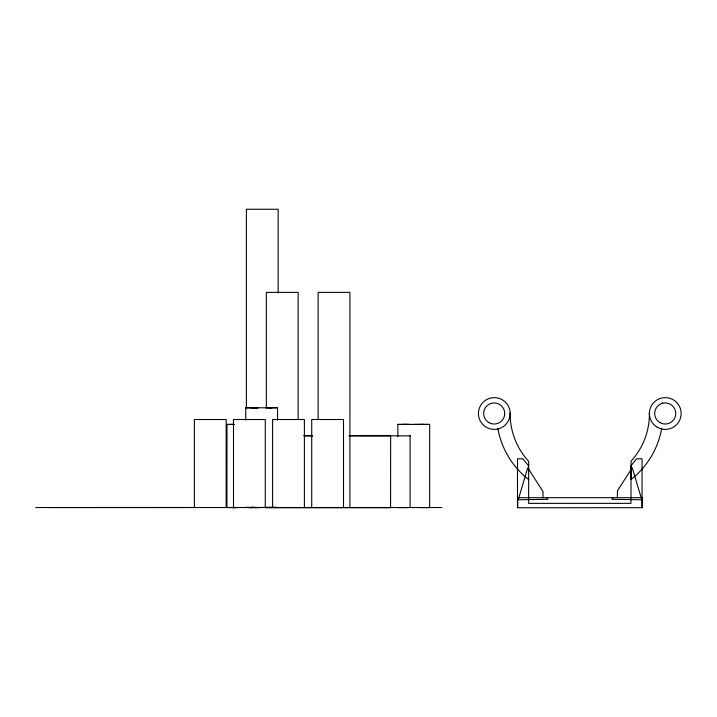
<?xml version="1.0" encoding="UTF-8"?>
<svg xmlns="http://www.w3.org/2000/svg" width="717" height="717" viewBox="0 0 717 717"><rect width="100%" height="100%" fill="white"/><g stroke="black" fill="none" stroke-linecap="round" stroke-linejoin="round"><path stroke-width="1.08" d="M510.181 413.028L510.181 414.22A69.594 69.594 0 0 0 528.689 461.336L528.608 503.361L630.951 503.361L631.05 465.7L636.615 458.781L642.065 458.781L642.065 507.744M661.71 428.309L661.594 428.981A83.181 83.181 0 0 1 631.068 479.431L631.068 461.13A69.594 69.594 0 0 0 649.378 415.188L649.378 413.1M612.981 497.715L611.951 499.319L641.814 499.785L632.251 467.78L617.427 490.813L617.427 497.715M245.752 420.108L245.752 407.794L254.347 407.776L277.533 407.794L277.533 420.108M226.93 424.41L234.118 424.401L226.993 424.41L226.93 507.537L237.811 507.546M397.881 436.599L397.881 424.41L421.076 424.401M413.772 424.428L429.662 424.41L429.662 507.537L425.011 507.546M226.93 507.537L239.711 507.519M429.6 507.537L418.701 507.519M403.393 424.41L409.228 424.401M271.698 407.803L270.659 407.794M423.962 424.419L423.039 424.41M271.698 507.439L270.659 507.421M232.684 424.41L234.002 424.41L233.034 424.419M255.754 507.421L251.111 507.43L252.949 507.412M232.846 507.528L232.281 507.537L235.319 507.528M252.868 507.537L245.823 507.43L249.31 507.448M403.644 507.528L406.279 507.528M410.106 507.519L410.106 435.846M423.828 507.537L423.272 507.528M271.143 407.803L268.292 407.803M421.193 424.419L423.478 424.419M271.143 507.439L268.292 507.439M250.233 507.546L252.088 507.537M402.542 507.519L397.953 507.537L408.771 507.546M421.193 507.546L423.478 507.537M255.754 407.785L251.111 407.794L253.128 407.803M254.347 407.812L258.541 407.812M360.463 435.506L390.335 435.506M303.99 435.721L312.621 435.721M349.278 435.721L390.648 435.721L390.577 507.717L266.016 507.717M304.053 435.846L312.675 435.846M349.054 435.846L410.509 435.846M49.437 507.537L188.625 507.502M35.85 507.519L226.16 507.519L226.16 419.508L194.379 419.508L194.379 507.519M232.147 507.519L441.959 507.519M266.115 407.785L277.47 407.794M268.947 407.776L270.345 407.776M257.098 407.812L245.823 407.803M408.771 424.419L397.953 424.41M418.701 424.401L429.6 424.41M266.115 507.421L277.533 507.43L247.741 507.546L257.098 507.448M404.2 507.537L405.58 507.537M234.118 507.546L235.517 507.546M249.857 507.528L252.312 507.528M253.128 507.439L251.864 507.439M233.724 507.537L233.034 507.537M403.644 424.419L404.2 424.419M251.676 507.439L252.527 507.528M528.608 465.88L522.872 458.781L517.495 458.781L517.495 507.744L642.127 507.699L642.127 497.697L517.701 497.697L517.701 507.699M546.928 497.715L547.949 499.31L518.23 499.776L527.748 467.78L543.002 491.584L543.002 497.715M497.849 428.309L497.965 428.981A83.181 83.181 0 0 0 528.689 479.583M662.203 402.694L662.284 403.348M349.905 507.519L349.905 292.375L318.124 292.375L318.124 419.454M343.506 507.519L343.506 419.508L311.725 419.508L311.725 507.519M304.393 507.519L304.393 419.508L272.612 419.508L272.612 507.519M298.12 419.454L298.12 292.375L266.339 292.375L266.339 408.305M278.169 293.038L278.169 209.256L246.379 209.256L246.379 408.098M265.272 507.519L265.272 419.508L233.491 419.508L233.491 507.519M510.181 413.476L510.181 413.548A15.891 15.891 0 0 1 486.359 427.278A15.891 15.891 0 0 1 486.359 399.754A15.891 15.891 0 0 1 510.19 413.521M258.712 507.537L254.051 507.546L258.712 507.537M488.904 422.609A10.549 10.549 0 0 0 504.723 413.476A10.549 10.549 0 0 0 488.904 404.343A10.549 10.549 0 0 0 488.904 422.609M659.945 422.609A10.549 10.549 0 0 0 675.764 413.476A10.549 10.549 0 0 0 659.945 404.343A10.549 10.549 0 0 0 659.945 422.609M657.31 427.278A15.891 15.891 0 0 0 681.15 413.521A15.891 15.891 0 0 0 657.31 399.754A15.891 15.891 0 0 0 657.31 427.278"/></g></svg>
